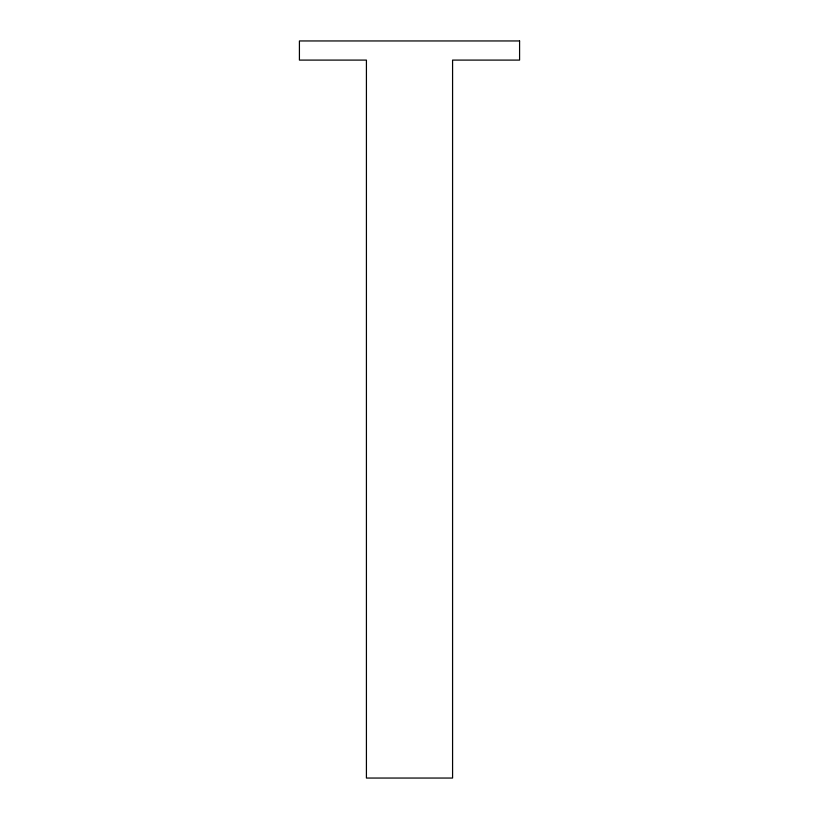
<?xml version="1.0" encoding="UTF-8"?>
<svg xmlns="http://www.w3.org/2000/svg" width="819" height="819" viewBox="0 0 819 819"><rect width="100%" height="100%" fill="white"/><g stroke="black" fill="none" stroke-linecap="round" stroke-linejoin="round"><path stroke-width="1.23" d="M519.584 40.95L299.416 40.95L299.416 60.094L366.421 60.094L366.421 778.05L452.579 778.05L452.579 60.094L519.584 60.094L519.584 40.95"/></g></svg>
